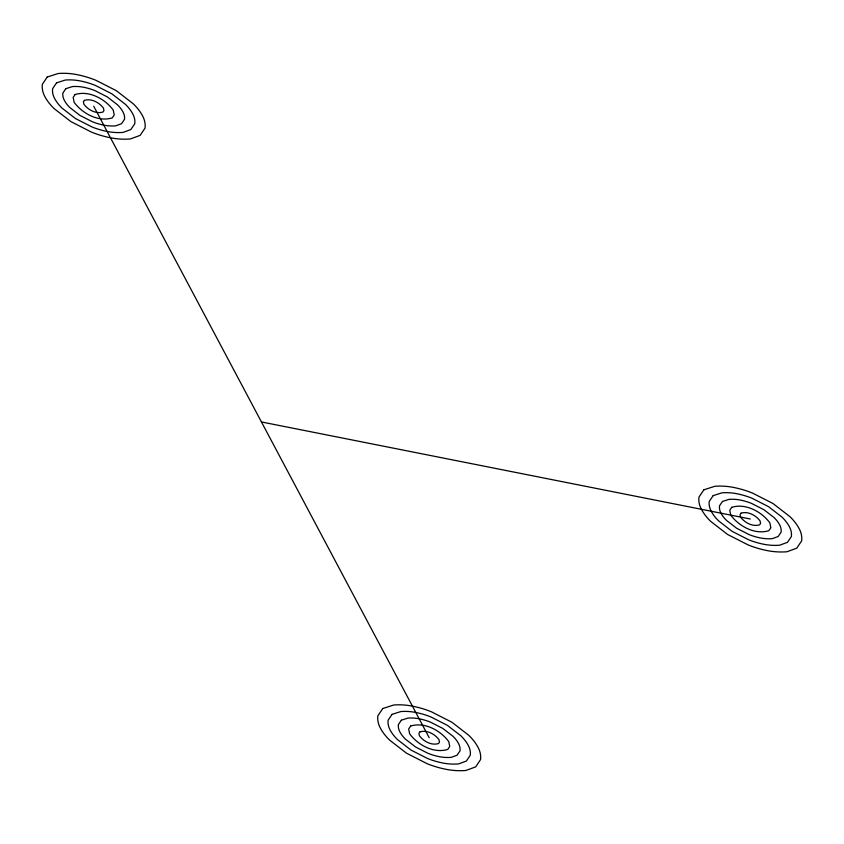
<?xml version="1.0" encoding="UTF-8"?>
<svg xmlns="http://www.w3.org/2000/svg" width="844" height="844" viewBox="0 0 844 844"><rect width="100%" height="100%" fill="white"/><g stroke="black" fill="none" stroke-linecap="round" stroke-linejoin="round"><path stroke-width="1.27" d="M261.45 421.958L750.305 518.997M93.695 106.196L429.206 737.719M47.264 77.015L42.348 84.305A44.648 28.517 7.9 0 0 44.806 96.501A69.925 44.669 7.9 0 0 54.206 108.676L70.991 121.663L91.49 132.118A69.925 44.669 7.9 0 0 110.469 137.772A47.401 30.278 7.9 0 0 130.335 138.965L140.125 135.388L145.041 128.098A44.648 28.517 7.9 0 0 142.583 115.902A69.925 44.669 7.9 0 0 133.183 103.728L116.398 90.73L95.889 80.285A69.925 44.669 7.9 0 0 76.92 74.62A44.648 28.517 7.9 0 0 58.204 73.502L47.264 77.015M56.548 82.849L52.613 88.683A35.712 22.82 7.9 0 0 54.586 98.442A55.936 35.733 7.9 0 0 62.108 108.18L75.527 118.571L91.933 126.938A55.936 35.733 7.9 0 0 107.114 131.464A37.927 24.223 7.9 0 0 123.002 132.413L130.841 129.554L134.776 123.72A35.712 22.82 7.9 0 0 132.803 113.961A55.936 35.733 7.9 0 0 125.281 104.223L111.862 93.832L95.456 85.466A55.936 35.733 7.9 0 0 80.275 80.94A35.712 22.82 7.9 0 0 65.304 80.043L56.548 82.849M65.832 88.683L62.878 93.062A26.786 17.112 7.9 0 0 64.366 100.383A41.957 26.797 7.9 0 0 69.999 107.684L80.075 115.48L92.376 121.747A41.957 26.797 7.9 0 0 103.759 125.144A28.443 18.167 7.9 0 0 115.681 125.861L121.547 123.709L124.501 119.342A26.786 17.112 7.9 0 0 123.024 112.02A41.957 26.797 7.9 0 0 117.39 104.719L107.315 96.923L95.013 90.646A41.957 26.797 7.9 0 0 83.63 87.259A26.786 17.112 7.9 0 0 72.405 86.584L65.832 88.683M75.116 94.528L73.154 97.44L74.135 102.324C82.395 113.529 98.368 122.275 112.263 117.875L114.235 114.963L113.244 110.079C104.962 98.853 89.095 90.181 75.116 94.528M84.411 100.362L83.419 101.818L83.915 104.255C88.05 109.868 96.026 114.235 102.979 112.041L103.96 110.575L103.474 108.137C99.328 102.525 91.395 98.189 84.411 100.362M382.775 708.527L377.859 715.828A44.648 28.517 7.9 0 0 380.317 728.013A69.925 44.669 7.9 0 0 389.717 740.199L406.502 753.186L427.001 763.641A69.925 44.669 7.9 0 0 445.98 769.295A47.401 30.278 7.9 0 0 465.846 770.488L475.636 766.911L480.552 759.611A44.648 28.517 7.9 0 0 478.094 747.425A69.925 44.669 7.9 0 0 468.694 735.24L451.909 722.253L431.411 711.798A69.925 44.669 7.9 0 0 412.431 706.143A44.648 28.517 7.9 0 0 393.715 705.014L382.775 708.527M392.059 714.362L388.124 720.206A35.712 22.82 7.9 0 0 390.097 729.954A55.936 35.733 7.9 0 0 397.619 739.703L411.039 750.094L427.444 758.45A55.936 35.733 7.9 0 0 442.625 762.976A37.927 24.223 7.9 0 0 458.524 763.936L466.352 761.066L470.287 755.232A35.712 22.82 7.9 0 0 468.314 745.484A55.936 35.733 7.9 0 0 460.792 735.736L447.373 725.344L430.967 716.989A55.936 35.733 7.9 0 0 415.786 712.452A35.712 22.82 7.9 0 0 400.816 711.555L392.059 714.362M401.343 720.206L398.4 724.585A26.786 17.112 7.9 0 0 399.877 731.896A41.957 26.797 7.9 0 0 405.51 739.207L415.586 746.993L427.887 753.27A41.957 26.797 7.9 0 0 439.27 756.667A28.443 18.167 7.9 0 0 451.192 757.374L457.058 755.232L460.012 750.854A26.786 17.112 7.9 0 0 458.535 743.543A41.957 26.797 7.9 0 0 452.901 736.232L442.826 728.435L430.524 722.169A41.957 26.797 7.9 0 0 419.141 718.771A26.786 17.112 7.9 0 0 407.916 718.096L401.343 720.206M410.638 726.04L408.665 728.963L409.646 733.837C417.907 745.052 433.879 753.787 447.774 749.398L449.746 746.476L448.755 741.602C440.473 730.366 424.606 721.704 410.638 726.04M419.922 731.885L418.93 733.341L419.426 735.778C423.561 741.38 431.537 745.748 438.49 743.553L439.471 742.098L438.986 739.66C434.839 734.037 426.906 729.712 419.922 731.885M703.875 489.805L698.959 497.105A44.648 28.517 7.9 0 0 701.417 509.291A69.925 44.669 7.9 0 0 710.817 521.476L727.602 534.463L748.111 544.918A69.925 44.669 7.9 0 0 767.08 550.573A47.401 30.278 7.9 0 0 786.946 551.765L796.736 548.189L801.652 540.888A44.648 28.517 7.9 0 0 799.194 528.703A69.925 44.669 7.9 0 0 789.794 516.517L773.009 503.53L752.51 493.075A69.925 44.669 7.9 0 0 733.531 487.421A44.648 28.517 7.9 0 0 714.826 486.292L703.875 489.805M713.159 495.639L709.224 501.484A35.712 22.82 7.9 0 0 711.197 511.232A55.936 35.733 7.9 0 0 718.719 520.98L732.138 531.372L748.544 539.727A55.936 35.733 7.9 0 0 763.725 544.253A37.927 24.223 7.9 0 0 779.624 545.213L787.452 542.344L791.387 536.51A35.712 22.82 7.9 0 0 789.414 526.761A55.936 35.733 7.9 0 0 781.892 517.013L768.473 506.622L752.067 498.266A55.936 35.733 7.9 0 0 736.886 493.729A35.712 22.82 7.9 0 0 721.915 492.833L713.159 495.639M722.453 501.484L719.499 505.862A26.786 17.112 7.9 0 0 720.976 513.173A41.957 26.797 7.9 0 0 726.61 520.484L736.685 528.27L748.987 534.547A41.957 26.797 7.9 0 0 760.37 537.944A28.443 18.167 7.9 0 0 772.292 538.651L778.168 536.51L781.122 532.131A26.786 17.112 7.9 0 0 779.634 524.82A41.957 26.797 7.9 0 0 774.001 517.509L763.925 509.713L751.624 503.446A41.957 26.797 7.9 0 0 740.241 500.049A26.786 17.112 7.9 0 0 729.016 499.374L722.453 501.484M731.737 507.318L729.765 510.24L730.756 515.114C739.017 526.329 754.979 535.064 768.884 530.676L770.846 527.753L769.865 522.879C761.583 511.643 745.716 502.982 731.737 507.318M741.021 513.163L740.04 514.618L740.526 517.055C744.661 522.658 752.648 527.025 759.589 524.831L760.581 523.375L760.085 520.938C755.939 515.315 748.006 510.989 741.021 513.163"/></g></svg>
